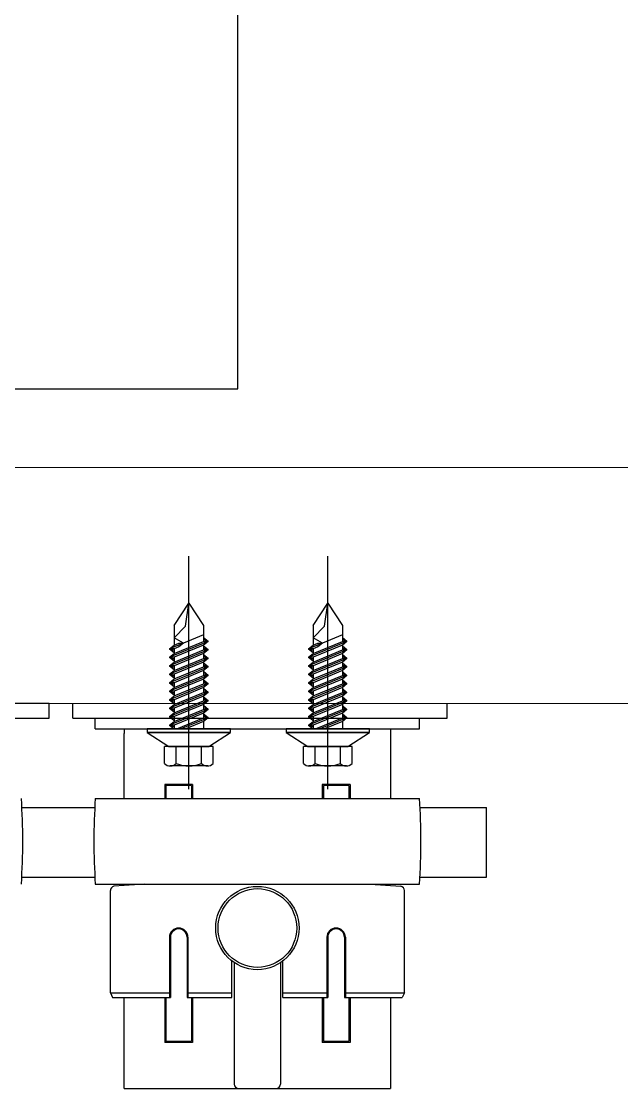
# Model space of a CAD drawing. Header units: millimetres. Extents: x 1448 to 104164, y -19509 to -89.
# Drawn here: x 51052.6 to 51182.2, y -16263.4 to -16032.8 of the extents above; entities that cross this region are included whole.
import ezdxf

# ---------------------------------------------------------------- set-up
doc = ezdxf.new("R2010")
doc.units = ezdxf.units.MM
doc.header["$LTSCALE"] = 60
doc.header["$MEASUREMENT"] = 0
doc.linetypes.add('HID', pattern=[2.5, 1.5, -1])
doc.layers.get('0').update_dxf_attribs({"linetype": 'CONTINUOUS'})
for name, color, linetype in [('BOLT', 8, 'CONTINUOUS'), ('cen', 14, 'CONTINUOUS'), ('DIM', 7, 'CONTINUOUS'), ('DOR', 4, 'CONTINUOUS'), ('FIN(패널-T75 글라스울)', 6, 'CONTINUOUS'), ('ITXT', 7, 'CONTINUOUS')]:
    doc.layers.add(name, color=color, linetype=linetype)

msp = doc.modelspace()

# ---------------------------------------------------------------- linework, layer by layer
at = {"color": 4}
for p, q in [((51058.56, -16183.37, -18.97), (51058.56, -16180.17, -18.97)), ((51144.54, -16183.37, -18.97), (51144.54, -16180.17, -18.97)), ((51153.04, -16217.67, -18.97), (51153.04, -16202.67, -18.97))]:
    msp.add_line(p, q, dxfattribs=at)
for p, q in [((51074.79, -16200.67, -18.97), (51074.79, -16186.67, -18.97)), ((51074.79, -16263.37, -18.97), (51074.79, -16243.67, -18.97))]:
    msp.add_line(p, q)
at = {"layer": 'BOLT'}
for p, q in [((51085.59, -16163.3, -18.97), (51085.59, -16167.55, -18.97)), ((51091.89, -16163.3, -18.97), (51091.89, -16166.77, -18.97)), ((51115.59, -16163.3, -18.97), (51115.59, -16167.55, -18.97)), ((51121.89, -16163.3, -18.97), (51121.89, -16166.77, -18.97)), ((51085.59, -16168.36, -18.97), (51085.59, -16169.38, -18.97)), ((51091.89, -16167.58, -18.97), (51091.89, -16168.6, -18.97)), ((51091.89, -16169.41, -18.97), (51091.89, -16170.44, -18.97)), ((51115.59, -16168.36, -18.97), (51115.59, -16169.38, -18.97)), ((51121.89, -16167.58, -18.97), (51121.89, -16168.6, -18.97)), ((51121.89, -16169.41, -18.97), (51121.89, -16170.44, -18.97)), ((51085.59, -16170.19, -18.97), (51085.59, -16171.22, -18.97)), ((51091.89, -16171.24, -18.97), (51091.89, -16172.27, -18.97)), ((51115.59, -16170.19, -18.97), (51115.59, -16171.22, -18.97)), ((51121.89, -16171.24, -18.97), (51121.89, -16172.27, -18.97)), ((51085.59, -16172.02, -18.97), (51085.59, -16173.05, -18.97)), ((51085.59, -16173.85, -18.97), (51085.59, -16174.88, -18.97)), ((51091.89, -16173.07, -18.97), (51091.89, -16174.1, -18.97)), ((51115.59, -16172.02, -18.97), (51115.59, -16173.05, -18.97)), ((51115.59, -16173.85, -18.97), (51115.59, -16174.88, -18.97)), ((51121.89, -16173.07, -18.97), (51121.89, -16174.1, -18.97)), ((51085.59, -16175.69, -18.97), (51085.59, -16176.72, -18.97)), ((51091.89, -16174.91, -18.97), (51091.89, -16175.94, -18.97)), ((51115.59, -16175.69, -18.97), (51115.59, -16176.72, -18.97)), ((51121.89, -16174.91, -18.97), (51121.89, -16175.94, -18.97)), ((51085.59, -16177.52, -18.97), (51085.59, -16178.55, -18.97)), ((51091.89, -16176.74, -18.97), (51091.89, -16177.77, -18.97)), ((51091.89, -16178.57, -18.97), (51091.89, -16179.6, -18.97)), ((51115.59, -16177.52, -18.97), (51115.59, -16178.55, -18.97)), ((51121.89, -16176.74, -18.97), (51121.89, -16177.77, -18.97)), ((51121.89, -16178.57, -18.97), (51121.89, -16179.6, -18.97)), ((51085.59, -16179.35, -18.97), (51085.59, -16180.38, -18.97)), ((51091.89, -16180.41, -18.97), (51091.89, -16181.44, -18.97)), ((51115.59, -16179.35, -18.97), (51115.59, -16180.38, -18.97)), ((51121.89, -16180.41, -18.97), (51121.89, -16181.44, -18.97)), ((51085.59, -16181.19, -18.97), (51085.59, -16182.22, -18.97)), ((51085.59, -16183.02, -18.97), (51085.59, -16184.05, -18.97)), ((51091.89, -16182.24, -18.97), (51091.89, -16183.27, -18.97)), ((51115.59, -16181.19, -18.97), (51115.59, -16182.22, -18.97)), ((51115.59, -16183.02, -18.97), (51115.59, -16184.05, -18.97)), ((51121.89, -16182.24, -18.97), (51121.89, -16183.27, -18.97)), ((51085.59, -16184.85, -18.97), (51085.59, -16185.67, -18.97)), ((51091.89, -16184.07, -18.97), (51091.89, -16185.67, -18.97)), ((51115.59, -16184.85, -18.97), (51115.59, -16185.67, -18.97)), ((51121.89, -16184.07, -18.97), (51121.89, -16185.67, -18.97)), ((51083.49, -16193.17, -18.97), (51083.49, -16189.47, -18.97)), ((51093.99, -16189.47, -18.97), (51083.49, -16189.47, -18.97)), ((51086.03, -16193.17, -18.97), (51086.03, -16189.47, -18.97)), ((51091.46, -16193.17, -18.97), (51091.46, -16189.47, -18.97)), ((51093.99, -16193.17, -18.97), (51093.99, -16189.47, -18.97)), ((51113.49, -16193.17, -18.97), (51113.49, -16189.47, -18.97)), ((51123.99, -16189.47, -18.97), (51113.49, -16189.47, -18.97)), ((51116.03, -16193.17, -18.97), (51116.03, -16189.47, -18.97)), ((51121.46, -16193.17, -18.97), (51121.46, -16189.47, -18.97)), ((51123.99, -16193.17, -18.97), (51123.99, -16189.47, -18.97)), ((51092.81, -16193.67, -18.97), (51084.67, -16193.67, -18.97)), ((51122.81, -16193.67, -18.97), (51114.67, -16193.67, -18.97))]:
    msp.add_line(p, q, dxfattribs=at)
at = {"layer": 'BOLT', "color": 10}
for p, q in [((51092.89, -16166.77, -18.97), (51084.59, -16170.19, -18.97)), ((51092.89, -16166.77, -18.97), (51084.59, -16170.19, -18.97)), ((51087.6, -16167.12, -18.97), (51084.59, -16168.36, -18.97)), ((51087.6, -16167.12, -18.97), (51084.59, -16168.36, -18.97)), ((51122.89, -16166.77, -18.97), (51114.59, -16170.19, -18.97)), ((51122.89, -16166.77, -18.97), (51114.59, -16170.19, -18.97)), ((51117.6, -16167.12, -18.97), (51114.59, -16168.36, -18.97)), ((51117.6, -16167.12, -18.97), (51114.59, -16168.36, -18.97)), ((51092.89, -16168.6, -18.97), (51084.59, -16172.02, -18.97)), ((51092.89, -16168.6, -18.97), (51084.59, -16172.02, -18.97)), ((51122.89, -16168.6, -18.97), (51114.59, -16172.02, -18.97)), ((51122.89, -16168.6, -18.97), (51114.59, -16172.02, -18.97)), ((51092.89, -16170.44, -18.97), (51084.59, -16173.85, -18.97)), ((51092.89, -16170.44, -18.97), (51084.59, -16173.85, -18.97)), ((51122.89, -16170.44, -18.97), (51114.59, -16173.85, -18.97)), ((51122.89, -16170.44, -18.97), (51114.59, -16173.85, -18.97)), ((51092.89, -16172.27, -18.97), (51084.59, -16175.69, -18.97)), ((51092.89, -16172.27, -18.97), (51084.59, -16175.69, -18.97)), ((51122.89, -16172.27, -18.97), (51114.59, -16175.69, -18.97)), ((51122.89, -16172.27, -18.97), (51114.59, -16175.69, -18.97)), ((51092.89, -16174.1, -18.97), (51084.59, -16177.52, -18.97)), ((51092.89, -16174.1, -18.97), (51084.59, -16177.52, -18.97)), ((51092.89, -16175.94, -18.97), (51084.59, -16179.35, -18.97)), ((51092.89, -16175.94, -18.97), (51084.59, -16179.35, -18.97)), ((51122.89, -16174.1, -18.97), (51114.59, -16177.52, -18.97)), ((51122.89, -16174.1, -18.97), (51114.59, -16177.52, -18.97)), ((51122.89, -16175.94, -18.97), (51114.59, -16179.35, -18.97)), ((51122.89, -16175.94, -18.97), (51114.59, -16179.35, -18.97)), ((51092.89, -16177.77, -18.97), (51084.59, -16181.19, -18.97)), ((51092.89, -16177.77, -18.97), (51084.59, -16181.19, -18.97)), ((51122.89, -16177.77, -18.97), (51114.59, -16181.19, -18.97)), ((51122.89, -16177.77, -18.97), (51114.59, -16181.19, -18.97)), ((51092.89, -16179.6, -18.97), (51084.59, -16183.02, -18.97)), ((51092.89, -16179.6, -18.97), (51084.59, -16183.02, -18.97)), ((51122.89, -16179.6, -18.97), (51114.59, -16183.02, -18.97)), ((51122.89, -16179.6, -18.97), (51114.59, -16183.02, -18.97)), ((51092.89, -16181.44, -18.97), (51084.59, -16184.85, -18.97)), ((51092.89, -16181.44, -18.97), (51084.59, -16184.85, -18.97)), ((51092.89, -16183.27, -18.97), (51086.99, -16185.67, -18.97)), ((51122.89, -16181.44, -18.97), (51114.59, -16184.85, -18.97)), ((51122.89, -16181.44, -18.97), (51114.59, -16184.85, -18.97)), ((51122.89, -16183.27, -18.97), (51116.99, -16185.67, -18.97))]:
    msp.add_line(p, q, dxfattribs=at)
at = {"layer": 'BOLT', "elevation": -18.97}
for points in [[(51085.59, -16163.3), (51088.74, -16158.5), (51091.89, -16163.3)], [(51091.89, -16165.34), (51087.6, -16167.14), (51085.59, -16165.97), (51088.01, -16163.47), (51088.74, -16158.5)], [(51115.59, -16163.3), (51118.74, -16158.5), (51121.89, -16163.3)], [(51121.89, -16165.34), (51117.6, -16167.14), (51115.59, -16165.97), (51118.01, -16163.47), (51118.74, -16158.5)], [(51091.89, -16166.37), (51092.89, -16166.77), (51091.89, -16165.97)], [(51121.89, -16166.37), (51122.89, -16166.77), (51121.89, -16165.97)], [(51085.59, -16168.76), (51084.59, -16168.36), (51085.59, -16169.16)], [(51091.89, -16168.2), (51092.89, -16168.6), (51091.89, -16167.8)], [(51115.59, -16168.76), (51114.59, -16168.36), (51115.59, -16169.16)], [(51121.89, -16168.2), (51122.89, -16168.6), (51121.89, -16167.8)], [(51085.59, -16170.59), (51084.59, -16170.19), (51085.59, -16170.99)], [(51091.89, -16170.04), (51092.89, -16170.44), (51091.89, -16169.63)], [(51091.89, -16171.87), (51092.89, -16172.27), (51091.89, -16171.47)], [(51115.59, -16170.59), (51114.59, -16170.19), (51115.59, -16170.99)], [(51121.89, -16170.04), (51122.89, -16170.44), (51121.89, -16169.63)], [(51121.89, -16171.87), (51122.89, -16172.27), (51121.89, -16171.47)], [(51085.59, -16172.42), (51084.59, -16172.02), (51085.59, -16172.83)], [(51085.59, -16174.26), (51084.59, -16173.85), (51085.59, -16174.66)], [(51091.89, -16173.7), (51092.89, -16174.1), (51091.89, -16173.3)], [(51115.59, -16172.42), (51114.59, -16172.02), (51115.59, -16172.83)], [(51115.59, -16174.26), (51114.59, -16173.85), (51115.59, -16174.66)], [(51121.89, -16173.7), (51122.89, -16174.1), (51121.89, -16173.3)], [(51085.59, -16176.09), (51084.59, -16175.69), (51085.59, -16176.49)], [(51091.89, -16175.53), (51092.89, -16175.94), (51091.89, -16175.13)], [(51115.59, -16176.09), (51114.59, -16175.69), (51115.59, -16176.49)], [(51121.89, -16175.53), (51122.89, -16175.94), (51121.89, -16175.13)], [(51085.59, -16177.92), (51084.59, -16177.52), (51085.59, -16178.32)], [(51091.89, -16177.37), (51092.89, -16177.77), (51091.89, -16176.97)], [(51115.59, -16177.92), (51114.59, -16177.52), (51115.59, -16178.32)], [(51121.89, -16177.37), (51122.89, -16177.77), (51121.89, -16176.97)], [(51085.59, -16179.76), (51084.59, -16179.35), (51085.59, -16180.16)], [(51091.89, -16179.2), (51092.89, -16179.6), (51091.89, -16178.8)], [(51091.89, -16181.03), (51092.89, -16181.44), (51091.89, -16180.63)], [(51115.59, -16179.76), (51114.59, -16179.35), (51115.59, -16180.16)], [(51121.89, -16179.2), (51122.89, -16179.6), (51121.89, -16178.8)], [(51121.89, -16181.03), (51122.89, -16181.44), (51121.89, -16180.63)], [(51085.59, -16181.59), (51084.59, -16181.19), (51085.59, -16181.99)], [(51085.59, -16183.42), (51084.59, -16183.02), (51085.59, -16183.82)], [(51086.11, -16185.67), (51091.89, -16183.27), (51092.89, -16183.27), (51091.89, -16184.07), (51088.05, -16185.67)], [(51091.89, -16182.87), (51092.89, -16183.27), (51091.89, -16182.46)], [(51115.59, -16181.59), (51114.59, -16181.19), (51115.59, -16181.99)], [(51115.59, -16183.42), (51114.59, -16183.02), (51115.59, -16183.82)], [(51116.11, -16185.67), (51121.89, -16183.27), (51122.89, -16183.27), (51121.89, -16184.07), (51118.05, -16185.67)], [(51121.89, -16182.87), (51122.89, -16183.27), (51121.89, -16182.46)], [(51085.59, -16185.25), (51084.59, -16184.85), (51085.59, -16185.66)], [(51115.59, -16185.25), (51114.59, -16184.85), (51115.59, -16185.66)]]:
    msp.add_lwpolyline(points, dxfattribs=at)
for points in [[(51084.59, -16170.19), (51085.59, -16169.38), (51091.89, -16166.77), (51092.89, -16166.77), (51091.89, -16167.58), (51085.59, -16170.19)], [(51084.59, -16168.36), (51085.59, -16167.55), (51086.6, -16167.12), (51087.6, -16167.12), (51086.6, -16167.92), (51085.59, -16168.36)], [(51114.59, -16170.19), (51115.59, -16169.38), (51121.89, -16166.77), (51122.89, -16166.77), (51121.89, -16167.58), (51115.59, -16170.19)], [(51114.59, -16168.36), (51115.59, -16167.55), (51116.6, -16167.12), (51117.6, -16167.12), (51116.6, -16167.92), (51115.59, -16168.36)], [(51084.59, -16172.02), (51085.59, -16171.22), (51091.89, -16168.6), (51092.89, -16168.6), (51091.89, -16169.41), (51085.59, -16172.02)], [(51114.59, -16172.02), (51115.59, -16171.22), (51121.89, -16168.6), (51122.89, -16168.6), (51121.89, -16169.41), (51115.59, -16172.02)], [(51084.59, -16173.85), (51085.59, -16173.05), (51091.89, -16170.44), (51092.89, -16170.44), (51091.89, -16171.24), (51085.59, -16173.85)], [(51114.59, -16173.85), (51115.59, -16173.05), (51121.89, -16170.44), (51122.89, -16170.44), (51121.89, -16171.24), (51115.59, -16173.85)], [(51084.59, -16175.69), (51085.59, -16174.88), (51091.89, -16172.27), (51092.89, -16172.27), (51091.89, -16173.07), (51085.59, -16175.69)], [(51114.59, -16175.69), (51115.59, -16174.88), (51121.89, -16172.27), (51122.89, -16172.27), (51121.89, -16173.07), (51115.59, -16175.69)], [(51084.59, -16177.52), (51085.59, -16176.72), (51091.89, -16174.1), (51092.89, -16174.1), (51091.89, -16174.91), (51085.59, -16177.52)], [(51084.59, -16179.35), (51085.59, -16178.55), (51091.89, -16175.94), (51092.89, -16175.94), (51091.89, -16176.74), (51085.59, -16179.35)], [(51114.59, -16177.52), (51115.59, -16176.72), (51121.89, -16174.1), (51122.89, -16174.1), (51121.89, -16174.91), (51115.59, -16177.52)], [(51114.59, -16179.35), (51115.59, -16178.55), (51121.89, -16175.94), (51122.89, -16175.94), (51121.89, -16176.74), (51115.59, -16179.35)], [(51084.59, -16181.19), (51085.59, -16180.38), (51091.89, -16177.77), (51092.89, -16177.77), (51091.89, -16178.57), (51085.59, -16181.19)], [(51114.59, -16181.19), (51115.59, -16180.38), (51121.89, -16177.77), (51122.89, -16177.77), (51121.89, -16178.57), (51115.59, -16181.19)], [(51084.59, -16183.02), (51085.59, -16182.22), (51091.89, -16179.6), (51092.89, -16179.6), (51091.89, -16180.41), (51085.59, -16183.02)], [(51114.59, -16183.02), (51115.59, -16182.22), (51121.89, -16179.6), (51122.89, -16179.6), (51121.89, -16180.41), (51115.59, -16183.02)], [(51084.59, -16184.85), (51085.59, -16184.05), (51091.89, -16181.44), (51092.89, -16181.44), (51091.89, -16182.24), (51085.59, -16184.85)], [(51114.59, -16184.85), (51115.59, -16184.05), (51121.89, -16181.44), (51122.89, -16181.44), (51121.89, -16182.24), (51115.59, -16184.85)], [(51079.74, -16186.47), (51097.74, -16186.47), (51097.74, -16185.67), (51079.74, -16185.67)], [(51084.44, -16189.47), (51093.04, -16189.47), (51097.74, -16186.47), (51079.74, -16186.47)], [(51109.74, -16186.47), (51127.74, -16186.47), (51127.74, -16185.67), (51109.74, -16185.67)], [(51114.44, -16189.47), (51123.04, -16189.47), (51127.74, -16186.47), (51109.74, -16186.47)]]:
    msp.add_lwpolyline(points, close=True, dxfattribs=at)
at = {"layer": 'BOLT'}
for centre, radius, start, end in [((51084.76, -16191.81, -18.97), 1.86, 226.9662, 313.0338), ((51088.74, -16186.05, -18.97), 7.61, 249.1195, 290.8805), ((51092.72, -16191.81, -18.97), 1.86, 226.9662, 313.0338), ((51114.76, -16191.81, -18.97), 1.86, 226.9662, 313.0338), ((51118.74, -16186.05, -18.97), 7.61, 249.1195, 290.8805), ((51122.72, -16191.81, -18.97), 1.86, 226.9662, 313.0338)]:
    msp.add_arc(centre, radius, start, end, dxfattribs=at)
at = {"layer": 'cen'}
for p, q in [((51088.74, -16198.67, -18.97), (51088.74, -16148.32, -18.97)), ((51118.74, -16198.67, -18.97), (51118.74, -16148.32, -18.97))]:
    msp.add_line(p, q, dxfattribs=at)
at = {"layer": 'DIM', "color": 7}
for p, q in [((51068.54, -16185.67, -18.97), (51068.54, -16183.37, -18.97)), ((51138.54, -16185.67, -18.97), (51138.54, -16183.37, -18.97)), ((51068.54, -16185.67, -18.97), (51138.54, -16185.67, -18.97)), ((51074.79, -16185.67, -18.97), (51074.79, -16186.67, -18.97)), ((51132.29, -16185.67, -18.97), (51132.29, -16200.67, -18.97)), ((51132.29, -16185.67, -18.97), (51132.29, -16186.67, -18.97)), ((51068.54, -16200.67, -18.97), (51138.54, -16200.67, -18.97)), ((51068.54, -16219.17, -18.97), (51138.54, -16219.17, -18.97)), ((51079.21, -16219.17, -18.97), (51072.55, -16219.61, -18.97)), ((51074.79, -16219.29, -18.97), (51074.79, -16219.17, -18.97)), ((51127.87, -16219.17, -18.97), (51134.54, -16219.61, -18.97)), ((51132.29, -16219.29, -18.97), (51132.29, -16219.17, -18.97)), ((51071.79, -16242.67, -18.97), (51071.79, -16220.58, -18.97)), ((51135.29, -16242.67, -18.97), (51135.29, -16220.58, -18.97)), ((51098.04, -16243.67, -18.97), (51098.04, -16235.79, -18.97)), ((51109.04, -16243.67, -18.97), (51109.04, -16235.79, -18.97)), ((51071.79, -16242.67, -18.97), (51084.74, -16242.67, -18.97)), ((51071.79, -16242.67, -18.97), (51072.26, -16243.67, -18.97)), ((51088.34, -16242.67, -18.97), (51098.04, -16242.67, -18.97)), ((51109.04, -16242.67, -18.97), (51118.74, -16242.67, -18.97)), ((51122.34, -16242.67, -18.97), (51135.29, -16242.67, -18.97)), ((51135.29, -16242.67, -18.97), (51134.82, -16243.67, -18.97)), ((51072.26, -16243.67, -18.97), (51084.74, -16243.67, -18.97)), ((51088.34, -16243.67, -18.97), (51098.04, -16243.67, -18.97)), ((51109.04, -16243.67, -18.97), (51118.74, -16243.67, -18.97)), ((51122.34, -16243.67, -18.97), (51134.82, -16243.67, -18.97)), ((51132.29, -16243.67, -18.97), (51132.29, -16263.37, -18.97)), ((51074.79, -16263.37, -18.97), (51132.29, -16263.37, -18.97))]:
    msp.add_line(p, q, dxfattribs=at)
at = {"layer": 'DIM', "color": 1, "linetype": 'HID'}
for p, q in [((51089.54, -16197.67, -18.97), (51083.54, -16197.67, -18.97)), ((51083.54, -16197.67, -18.97), (51083.54, -16200.67, -18.97)), ((51089.29, -16197.92, -18.97), (51083.79, -16197.92, -18.97)), ((51083.79, -16197.92, -18.97), (51083.79, -16200.67, -18.97)), ((51089.29, -16197.92, -18.97), (51089.29, -16200.67, -18.97)), ((51089.54, -16197.67, -18.97), (51089.54, -16200.67, -18.97)), ((51123.54, -16197.67, -18.97), (51117.54, -16197.67, -18.97)), ((51117.54, -16197.67, -18.97), (51117.54, -16200.67, -18.97)), ((51123.29, -16197.92, -18.97), (51117.79, -16197.92, -18.97)), ((51117.79, -16197.92, -18.97), (51117.79, -16200.67, -18.97)), ((51123.29, -16197.92, -18.97), (51123.29, -16200.67, -18.97)), ((51123.54, -16197.67, -18.97), (51123.54, -16200.67, -18.97)), ((51083.54, -16243.67, -18.97), (51083.54, -16253.37, -18.97)), ((51083.79, -16243.67, -18.97), (51083.79, -16253.12, -18.97)), ((51089.29, -16243.67, -18.97), (51089.29, -16253.12, -18.97)), ((51089.54, -16243.67, -18.97), (51089.54, -16253.37, -18.97)), ((51117.54, -16243.67, -18.97), (51117.54, -16253.37, -18.97)), ((51117.79, -16243.67, -18.97), (51117.79, -16253.12, -18.97)), ((51123.29, -16243.67, -18.97), (51123.29, -16253.12, -18.97)), ((51123.54, -16243.67, -18.97), (51123.54, -16253.37, -18.97)), ((51089.54, -16253.37, -18.97), (51083.54, -16253.37, -18.97)), ((51083.79, -16253.12, -18.97), (51089.29, -16253.12, -18.97)), ((51123.54, -16253.37, -18.97), (51117.54, -16253.37, -18.97)), ((51117.79, -16253.12, -18.97), (51123.29, -16253.12, -18.97))]:
    msp.add_line(p, q, dxfattribs=at)
at = {"layer": 'DIM', "color": 4}
for p, q in [((51052.69, -16202.67, -18.97), (51068.42, -16202.67, -18.97)), ((51138.67, -16202.67, -18.97), (51153.04, -16202.67, -18.97)), ((51052.66, -16217.67, -18.97), (51068.45, -16217.67, -18.97)), ((51138.64, -16217.67, -18.97), (51153.04, -16217.67, -18.97))]:
    msp.add_line(p, q, dxfattribs=at)
at = {"layer": 'DIM', "color": 2}
for p, q in [((51084.54, -16230.67, -18.97), (51084.54, -16243.67, -18.97)), ((51084.74, -16230.67, -18.97), (51084.74, -16243.67, -18.97)), ((51088.34, -16230.67, -18.97), (51088.34, -16243.67, -18.97)), ((51088.54, -16230.67, -18.97), (51088.54, -16243.67, -18.97)), ((51118.54, -16230.67, -18.97), (51118.54, -16243.67, -18.97)), ((51118.74, -16230.67, -18.97), (51118.74, -16243.67, -18.97)), ((51122.34, -16230.67, -18.97), (51122.34, -16243.67, -18.97)), ((51122.54, -16230.67, -18.97), (51122.54, -16243.67, -18.97))]:
    msp.add_line(p, q, dxfattribs=at)
at = {"layer": 'DIM', "color": 0}
for p, q in [((51098.54, -16236.15, -18.97), (51098.54, -16262.37, -18.97)), ((51108.54, -16236.15, -18.97), (51108.54, -16262.37, -18.97)), ((51099.54, -16263.37, -18.97), (51107.54, -16263.37, -18.97))]:
    msp.add_line(p, q, dxfattribs=at)
at = {"layer": 'DIM', "color": 7}
for radius in [9, 8.5]:
    msp.add_circle((51103.54, -16228.67, -18.97), radius, dxfattribs=at)
for centre, radius, start, end in [((50918.13, -16209.92, -18.97), 134.75, 356.0638, 3.9362), ((51202.97, -16209.92, -18.97), 134.75, 176.0638, 183.9362), ((51004.11, -16209.92, -18.97), 134.75, 356.0638, 3.9362), ((51072.79, -16220.58, -18.97), 1, 104.0969, 180), ((51134.29, -16220.58, -18.97), 1, 0, 75.9031)]:
    msp.add_arc(centre, radius, start, end, dxfattribs=at)
at = {"layer": 'DIM', "color": 2}
for centre, radius, start, end in [((51086.54, -16230.67, -18.97), 2, 90, 180), ((51086.54, -16230.67, -18.97), 1.8, 90, 180), ((51086.54, -16230.67, -18.97), 2, 0, 90), ((51086.54, -16230.67, -18.97), 1.8, 0, 90), ((51120.54, -16230.67, -18.97), 2, 90, 180), ((51120.54, -16230.67, -18.97), 1.8, 90, 180), ((51120.54, -16230.67, -18.97), 2, 0, 90), ((51120.54, -16230.67, -18.97), 1.8, 0, 90)]:
    msp.add_arc(centre, radius, start, end, dxfattribs=at)
at = {"layer": 'DIM', "color": 0}
for centre, start, end in [((51099.54, -16262.37, -18.97), 180, 270), ((51107.54, -16262.37, -18.97), 270, 0)]:
    msp.add_arc(centre, 1, start, end, dxfattribs=at)
at = {"layer": 'DOR', "lineweight": 0}
for p, q in [((60217.72, -16129.22, -18.97), (50981.91, -16129.22, -18.97)), ((50981.91, -16180.17, -18.97), (60217.72, -16180.17, -18.97))]:
    msp.add_line(p, q, dxfattribs=at)
at = {"layer": 'FIN(패널-T75 글라스울)'}
for p, q in [((51099.32, -16112.22, -18.97), (51099.32, -15387.22, -18.97)), ((51024.32, -16112.22, -18.97), (51099.32, -16112.22, -18.97))]:
    msp.add_line(p, q, dxfattribs=at)
at = {"layer": 'ITXT', "color": 4}
for p, q in [((51058.56, -16180.17, -18.97), (50981.91, -16180.17, -18.97)), ((51063.69, -16183.32, -18.97), (51063.69, -16180.17, -18.97)), ((50977.71, -16183.37, -18.97), (51058.56, -16183.37, -18.97)), ((51063.69, -16183.32, -18.97), (51144.54, -16183.32, -18.97))]:
    msp.add_line(p, q, dxfattribs=at)

doc.saveas('drawing.dxf')
